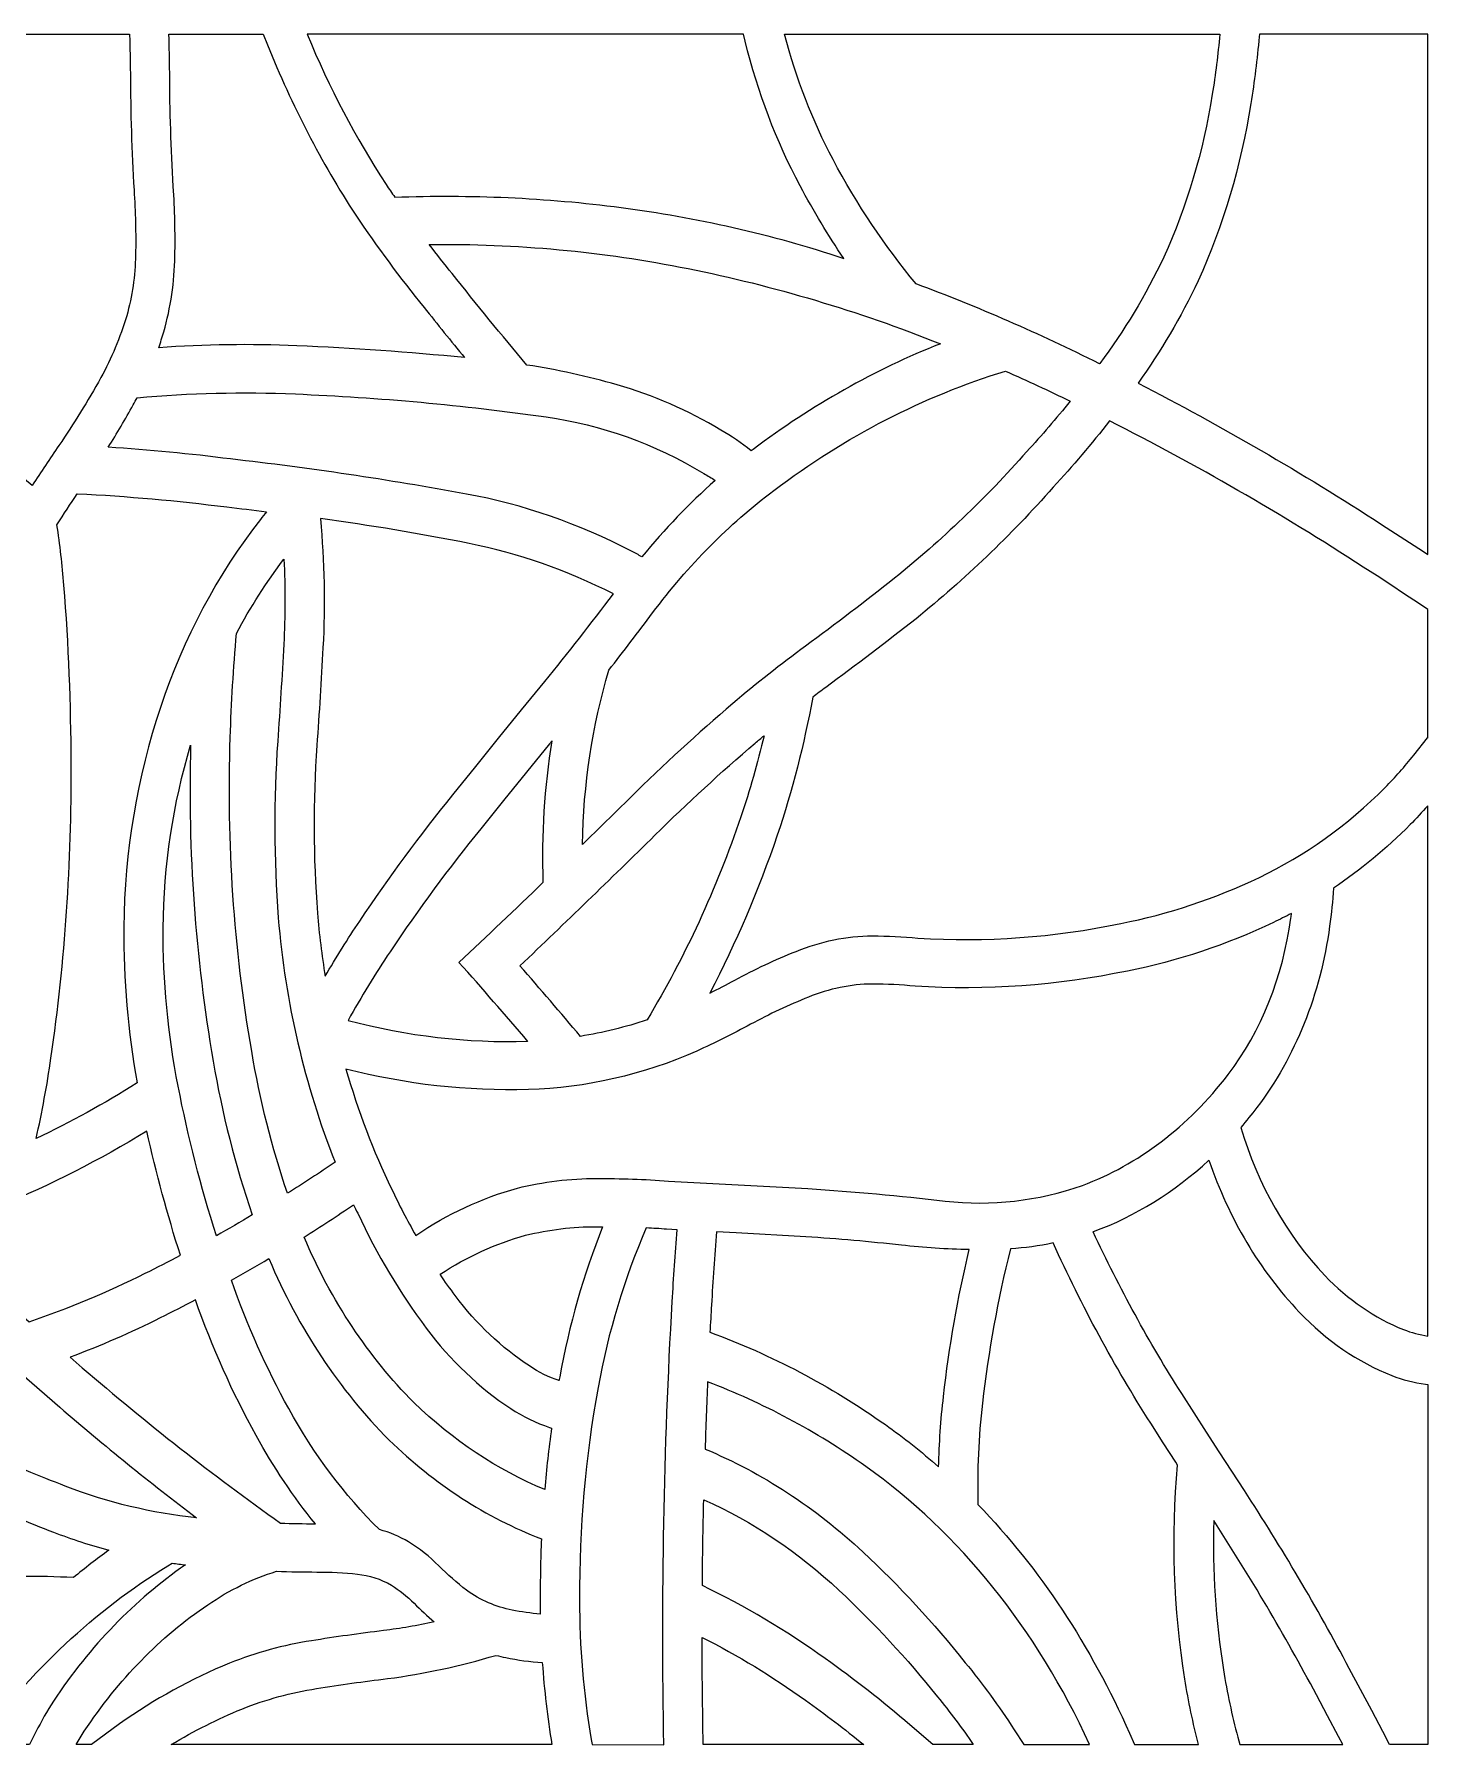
# Model space of a CAD drawing. Header units: millimetres. Extents: x -1200 to 1200, y -590 to 590.
# Drawn here: x 239 to 1200, y -590 to 590 of the extents above; entities that cross this region are included whole.
import ezdxf

# ---------------------------------------------------------------- set-up
doc = ezdxf.new("R2010")
doc.units = ezdxf.units.MM
doc.header["$MEASUREMENT"] = 0
doc.layers.add('Layer 1', color=7, linetype='Continuous')

msp = doc.modelspace()

# ---------------------------------------------------------------- linework, layer by layer
at = {"layer": 'Layer 1', "color": 250, "lineweight": 9}
for points, knots in [([(-79.3617, 589.9373), (-79.3617, 589.9373), (304.3874, 589.9373), (304.3874, 589.9373), (304.3874, 589.9373), (304.4095, 589.2925), (304.4095, 589.2925), (304.6854, 580.4913), (304.884, 571.6901), (304.9981, 562.8889), (305.0606, 536.0298), (305.8958, 509.1798), (307.4998, 482.3928), (308.5005, 467.5137), (308.8537, 452.5805), (308.5594, 437.6563), (308.324, 423.3768), (306.2563, 409.2281), (302.4337, 395.7333), (297.9674, 380.6467), (291.9631, 366.3086), (284.5719, 353.0617), (275.6318, 336.8525), (265.989, 321.2385), (255.6912, 306.2872), (249.4257, 297.1883), (243.2633, 287.9813), (237.2113, 278.6661), (209.1988, 301.9046), (178.9127, 320.7109), (147.0519, 334.6432), (116.9572, 347.2814), (85.869, 356.0014), (54.2843, 360.6636), (22.7878, 365.3122), (-8.7492, 369.5054), (-40.3267, 373.2432), (-40.3819, 389.1639), (-41.4488, 405.0575), (-43.5091, 420.7797), (-45.9778, 437.6202), (-50.1019, 454.0278), (-55.7898, 469.6509), (-60.3555, 482.1945), (-64.6085, 494.9093), (-68.5452, 507.7685), (-73.6259, 526.7056), (-76.8121, 546.337), (-78.0261, 566.2209), (-78.6111, 574.1068), (-79.0563, 582.0108), (-79.3617, 589.9238)], [0, 0, 0, 0, 0.058823529, 0.058823529, 0.058823529, 0.117647059, 0.117647059, 0.117647059, 0.176470588, 0.176470588, 0.176470588, 0.235294118, 0.235294118, 0.235294118, 0.294117647, 0.294117647, 0.294117647, 0.352941176, 0.352941176, 0.352941176, 0.411764706, 0.411764706, 0.411764706, 0.470588235, 0.470588235, 0.470588235, 0.529411765, 0.529411765, 0.529411765, 0.588235294, 0.588235294, 0.588235294, 0.647058824, 0.647058824, 0.647058824, 0.705882353, 0.705882353, 0.705882353, 0.764705882, 0.764705882, 0.764705882, 0.823529412, 0.823529412, 0.823529412, 0.882352941, 0.882352941, 0.882352941, 0.941176471, 0.941176471, 0.941176471, 1, 1, 1, 1]), ([(331.5462, 589.9689), (331.5462, 589.9689), (396.6068, 589.9373), (396.6068, 589.9373), (396.6068, 589.9373), (399.5612, 582.5925), (399.5612, 582.5925), (416.3267, 540.8904), (436.7198, 501.5418), (460.3982, 465.2232), (475.3242, 443.0849), (491.0853, 421.8123), (507.6265, 401.4729), (516.8573, 389.8357), (526.1653, 378.2931), (535.558, 366.8542), (497.0234, 370.7002), (458.4226, 373.4281), (419.7813, 375.0332), (388.031, 376.4219), (356.2438, 375.9801), (324.5265, 373.7031), (325.7665, 377.3057), (326.929, 380.9398), (328.0107, 384.6145), (332.8008, 401.4504), (335.3908, 419.0979), (335.6925, 436.9214), (336.0089, 452.9503), (335.6301, 468.9836), (334.5594, 484.9629), (333.0032, 511.0284), (332.1938, 537.1525), (332.1349, 563.2902), (332.0208, 572.1861), (331.8258, 581.082), (331.5462, 589.9734)], [0, 0, 0, 0, 0.083333333, 0.083333333, 0.083333333, 0.166666667, 0.166666667, 0.166666667, 0.25, 0.25, 0.25, 0.333333333, 0.333333333, 0.333333333, 0.416666667, 0.416666667, 0.416666667, 0.5, 0.5, 0.5, 0.583333333, 0.583333333, 0.583333333, 0.666666667, 0.666666667, 0.666666667, 0.75, 0.75, 0.75, 0.833333333, 0.833333333, 0.833333333, 0.916666667, 0.916666667, 0.916666667, 1, 1, 1, 1]), ([(729.0954, 585.131), (737.8037, 549.8088), (750.5701, 516.1955), (767.0192, 485.2875), (776.2427, 467.9466), (786.2645, 451.2639), (797.0367, 435.3253), (746.6924, 452.0349), (695.3436, 463.7894), (643.4724, 470.467), (591.6233, 477.1491), (539.4688, 479.5162), (487.3585, 477.5639), (485.3755, 480.436), (483.4072, 483.3217), (481.4499, 486.2208), (460.4608, 518.4364), (442.1906, 553.1814), (426.9224, 589.9148), (426.9224, 589.9148), (727.9144, 589.9373), (727.9144, 589.9373), (727.9144, 589.9373), (729.0954, 585.131), (729.0954, 585.131)], [0, 0, 0, 0, 0.125, 0.125, 0.125, 0.25, 0.25, 0.25, 0.375, 0.375, 0.375, 0.5, 0.5, 0.5, 0.625, 0.625, 0.625, 0.75, 0.75, 0.75, 0.875, 0.875, 0.875, 1, 1, 1, 1]), ([(1056.4774, 589.9419), (1055.2559, 576.0501), (1053.5193, 562.2351), (1051.2714, 548.5373), (1045.0612, 509.1888), (1033.7996, 471.2831), (1017.917, 436.254), (1005.3751, 409.8729), (990.5227, 385.2412), (973.621, 362.8098), (973.621, 362.8098), (973.5327, 362.6745), (973.5327, 362.6745), (932.0549, 383.3701), (889.8376, 401.757), (847.0096, 417.7904), (825.4428, 443.7162), (806.2418, 472.4418), (789.7522, 503.4581), (775.4626, 530.2991), (764.2048, 559.4035), (756.2911, 589.9508), (756.2911, 589.9508), (1056.4774, 589.9373), (1056.4774, 589.9373)], [0, 0, 0, 0, 0.125, 0.125, 0.125, 0.25, 0.25, 0.25, 0.375, 0.375, 0.375, 0.5, 0.5, 0.5, 0.625, 0.625, 0.625, 0.75, 0.75, 0.75, 0.875, 0.875, 0.875, 1, 1, 1, 1]), ([(1083.765, 589.9373), (1083.765, 589.9373), (1199.95, 589.9373), (1199.95, 589.9373), (1199.95, 589.9373), (1199.95, 230.9943), (1199.95, 230.9943), (1199.95, 230.9943), (1196.8817, 233.0368), (1196.8817, 233.0368), (1196.8817, 233.0368), (1187.2903, 239.3672), (1187.2903, 239.3672), (1187.2903, 239.3672), (1177.6732, 245.639), (1177.6732, 245.639), (1177.6732, 245.639), (1168.0377, 251.8656), (1168.0377, 251.8656), (1113.2564, 287.3456), (1057.2278, 319.8362), (1000.1067, 349.2472), (1015.739, 371.0655), (1029.6017, 394.6917), (1041.5035, 419.8013), (1058.8393, 457.955), (1071.12, 499.2243), (1077.8968, 542.0987), (1080.3986, 557.3521), (1082.3044, 572.7362), (1083.6178, 588.2059), (1083.6178, 588.2059), (1083.765, 589.9373), (1083.765, 589.9373)], [0, 0, 0, 0, 0.090909091, 0.090909091, 0.090909091, 0.181818182, 0.181818182, 0.181818182, 0.272727273, 0.272727273, 0.272727273, 0.363636364, 0.363636364, 0.363636364, 0.454545455, 0.454545455, 0.454545455, 0.545454545, 0.545454545, 0.545454545, 0.636363636, 0.636363636, 0.636363636, 0.727272727, 0.727272727, 0.727272727, 0.818181818, 0.818181818, 0.818181818, 0.909090909, 0.909090909, 0.909090909, 1, 1, 1, 1]), ([(733.3042, 302.5358), (726.6157, 307.9374), (719.6218, 312.7483), (712.3704, 316.9234), (689.527, 330.6032), (665.5064, 341.0772), (640.7463, 348.1516), (620.228, 354.0041), (599.4781, 358.5489), (578.5737, 361.7637), (561.0981, 382.4412), (543.8947, 403.4613), (526.9674, 424.8106), (521.6032, 431.398), (516.3275, 438.0936), (511.1363, 444.884), (570.9359, 445.6955), (630.6914, 440.1362), (689.7109, 428.2779), (748.7012, 416.4242), (806.882, 399.0968), (863.7346, 376.458), (818.471, 358.576), (775.1316, 334.0976), (734.6324, 303.5413), (734.6324, 303.5413), (733.9407, 303.0183), (733.9407, 303.0183), (733.9407, 303.0183), (733.3006, 302.5358), (733.3006, 302.5358)], [0, 0, 0, 0, 0.1, 0.1, 0.1, 0.2, 0.2, 0.2, 0.3, 0.3, 0.3, 0.4, 0.4, 0.4, 0.5, 0.5, 0.5, 0.6, 0.6, 0.6, 0.7, 0.7, 0.7, 0.8, 0.8, 0.8, 0.9, 0.9, 0.9, 1, 1, 1, 1]), ([(953.3457, 336.7894), (943.6477, 324.8636), (933.6589, 313.2894), (923.398, 302.094), (894.9515, 269.9686), (864.4189, 240.7198), (832.113, 214.6363), (811.8781, 198.6615), (791.4298, 183.0925), (770.7793, 167.9384), (753.7268, 155.3272), (736.976, 142.1208), (720.5415, 128.3329), (696.4032, 107.6914), (672.8497, 86.0446), (649.9145, 63.4373), (638.9215, 52.6117), (627.899, 41.8266), (616.8507, 31.0865), (617.4909, 72.1033), (623.6385, 112.7278), (635.051, 151.2918), (645.2273, 164.3313), (655.2895, 177.5016), (665.2304, 190.8117), (689.7587, 223.5638), (717.9037, 251.9693), (748.8336, 275.1943), (798.328, 312.5454), (852.2338, 340.3423), (908.6266, 357.6021), (923.6188, 350.9606), (938.5227, 344.0215), (953.331, 336.7894)], [0, 0, 0, 0, 0.090909091, 0.090909091, 0.090909091, 0.181818182, 0.181818182, 0.181818182, 0.272727273, 0.272727273, 0.272727273, 0.363636364, 0.363636364, 0.363636364, 0.454545455, 0.454545455, 0.454545455, 0.545454545, 0.545454545, 0.545454545, 0.636363636, 0.636363636, 0.636363636, 0.727272727, 0.727272727, 0.727272727, 0.818181818, 0.818181818, 0.818181818, 0.909090909, 0.909090909, 0.909090909, 1, 1, 1, 1]), ([(657.8318, 229.4071), (655.4588, 230.8049), (653.0711, 232.1486), (650.665, 233.4426), (614.2018, 252.3842), (575.9431, 265.604), (536.7795, 272.7866), (482.756, 282.6925), (428.5191, 290.7543), (374.1277, 296.9629), (346.0602, 300.5248), (317.9263, 303.2257), (289.7484, 305.0653), (295.7489, 314.606), (301.5067, 324.3765), (307.0142, 334.3591), (307.8935, 335.9372), (308.7581, 337.5288), (309.608, 339.1384), (345.9424, 342.5021), (382.4056, 343.3903), (418.8248, 341.7986), (476.6598, 339.3864), (534.3991, 334.1111), (591.8919, 325.9817), (629.6833, 320.6388), (666.4666, 307.4279), (700.6378, 286.9307), (703.2609, 285.4248), (705.8473, 283.8196), (708.3896, 282.1199), (690.4173, 266.2217), (673.5121, 248.5967), (657.8318, 229.4027)], [0, 0, 0, 0, 0.090909091, 0.090909091, 0.090909091, 0.181818182, 0.181818182, 0.181818182, 0.272727273, 0.272727273, 0.272727273, 0.363636364, 0.363636364, 0.363636364, 0.454545455, 0.454545455, 0.454545455, 0.545454545, 0.545454545, 0.545454545, 0.636363636, 0.636363636, 0.636363636, 0.727272727, 0.727272727, 0.727272727, 0.818181818, 0.818181818, 0.818181818, 0.909090909, 0.909090909, 0.909090909, 1, 1, 1, 1]), ([(1199.95, 193.1202), (1199.95, 193.1202), (1199.95, 104.2828), (1199.95, 104.2828), (1199.95, 104.2828), (1199.7292, 104.5488), (1199.7292, 104.5488), (1199.7292, 104.5488), (1190.2446, 92.6545), (1190.2446, 92.6545), (1184.0012, 84.8182), (1177.4267, 77.3832), (1170.5505, 70.3855), (1144.4586, 44.2342), (1115.1622, 23.2727), (1083.754, 8.2763), (1052.9344, -6.3908), (1020.9302, -17.0271), (988.2894, -23.4567), (942.0399, -33.1191), (895.0544, -36.5098), (848.2016, -33.561), (837.7714, -32.5736), (827.3192, -32.0461), (816.8595, -31.9875), (798.9425, -32.1318), (781.1653, -35.7478), (764.1717, -42.7004), (749.8048, -48.4582), (735.6809, -55.0997), (721.855, -62.5888), (716.1745, -65.6413), (710.461, -68.6036), (704.7179, -71.4712), (722.76, -36.9111), (738.3114, -0.4933), (751.1955, 37.3763), (761.5595, 68.2122), (769.7454, 100.076), (775.6651, 132.6298), (778.6892, 134.9113), (781.7208, 137.1792), (784.7597, 139.4291), (805.6899, 154.7951), (826.4177, 170.576), (846.9286, 186.7717), (880.4339, 213.8067), (912.0959, 244.1195), (941.6058, 277.4217), (955.0344, 292.0889), (968.0141, 307.3693), (980.5082, 323.2313), (1040.0576, 292.9726), (1098.4297, 259.3278), (1155.4259, 222.414), (1155.4259, 222.414), (1164.9399, 216.264), (1164.9399, 216.264), (1164.9399, 216.264), (1174.4614, 210.0553), (1174.4614, 210.0553), (1174.4614, 210.0553), (1183.9644, 203.788), (1183.9644, 203.788), (1183.9644, 203.788), (1193.4454, 197.4757), (1193.4454, 197.4757), (1193.4454, 197.4757), (1199.95, 193.1202), (1199.95, 193.1202)], [0, 0, 0, 0, 0.043478261, 0.043478261, 0.043478261, 0.086956522, 0.086956522, 0.086956522, 0.130434783, 0.130434783, 0.130434783, 0.173913043, 0.173913043, 0.173913043, 0.217391304, 0.217391304, 0.217391304, 0.260869565, 0.260869565, 0.260869565, 0.304347826, 0.304347826, 0.304347826, 0.347826087, 0.347826087, 0.347826087, 0.391304348, 0.391304348, 0.391304348, 0.434782609, 0.434782609, 0.434782609, 0.47826087, 0.47826087, 0.47826087, 0.52173913, 0.52173913, 0.52173913, 0.565217391, 0.565217391, 0.565217391, 0.608695652, 0.608695652, 0.608695652, 0.652173913, 0.652173913, 0.652173913, 0.695652174, 0.695652174, 0.695652174, 0.739130435, 0.739130435, 0.739130435, 0.782608696, 0.782608696, 0.782608696, 0.826086957, 0.826086957, 0.826086957, 0.869565217, 0.869565217, 0.869565217, 0.913043478, 0.913043478, 0.913043478, 0.956521739, 0.956521739, 0.956521739, 1, 1, 1, 1]), ([(398.9541, 260.6082), (397.5193, 258.8272), (396.0991, 257.0328), (394.6901, 255.2202), (335.2879, 179.4674), (301.595, 78.9612), (300.436, -26.0944), (300.2742, -62.2056), (303.3646, -98.2175), (309.6631, -133.4901), (286.9595, -147.738), (263.6748, -160.552), (239.9043, -171.8828), (244.1205, -153.604), (247.5458, -135.0636), (250.1763, -116.343), (259.9515, -49.2968), (264.6351, 18.7053), (264.1567, 86.8111), (264.0721, 127.9091), (262.4055, 168.9799), (259.1679, 209.8885), (257.9795, 223.8749), (256.3718, 237.7981), (254.3447, 251.6357), (258.9729, 258.8183), (263.6564, 265.9467), (268.395, 273.0165), (302.82, 271.2671), (337.1899, 268.2147), (371.4605, 263.8592), (380.625, 262.8131), (389.7859, 261.7265), (398.9431, 260.6038)], [0, 0, 0, 0, 0.090909091, 0.090909091, 0.090909091, 0.181818182, 0.181818182, 0.181818182, 0.272727273, 0.272727273, 0.272727273, 0.363636364, 0.363636364, 0.363636364, 0.454545455, 0.454545455, 0.454545455, 0.545454545, 0.545454545, 0.545454545, 0.636363636, 0.636363636, 0.636363636, 0.727272727, 0.727272727, 0.727272727, 0.818181818, 0.818181818, 0.818181818, 0.909090909, 0.909090909, 0.909090909, 1, 1, 1, 1]), ([(590.847, 143.3923), (590.847, 143.3923), (574.8835, 123.8871), (574.8835, 123.8871), (574.8835, 123.8871), (559.012, 104.4), (559.012, 104.4), (559.012, 104.4), (543.181, 84.8678), (543.181, 84.8678), (543.181, 84.8678), (527.3868, 65.295), (527.3868, 65.295), (504.9113, 37.471), (483.4808, 8.4071), (463.1649, -21.8065), (454.8429, -34.1291), (446.9072, -46.8395), (439.3834, -59.9151), (437.0251, -45.4823), (435.2334, -30.9143), (434.0193, -16.2696), (431.1055, 22.159), (430.9804, 60.8357), (433.6478, 99.2915), (435.2591, 121.768), (436.6609, 144.267), (437.8492, 166.7841), (439.4938, 196.4612), (438.8831, 226.251), (436.0317, 255.7883), (470.3428, 251.2029), (504.5471, 245.4902), (538.6079, 238.6548), (572.7754, 231.8014), (606.1887, 220.137), (638.1745, 203.9007), (622.693, 183.3901), (606.9135, 163.2177), (590.847, 143.3923)], [0, 0, 0, 0, 0.076923077, 0.076923077, 0.076923077, 0.153846154, 0.153846154, 0.153846154, 0.230769231, 0.230769231, 0.230769231, 0.307692308, 0.307692308, 0.307692308, 0.384615385, 0.384615385, 0.384615385, 0.461538462, 0.461538462, 0.461538462, 0.538461538, 0.538461538, 0.538461538, 0.615384615, 0.615384615, 0.615384615, 0.692307692, 0.692307692, 0.692307692, 0.769230769, 0.769230769, 0.769230769, 0.846153846, 0.846153846, 0.846153846, 0.923076923, 0.923076923, 0.923076923, 1, 1, 1, 1]), ([(446.2448, -188.0785), (435.388, -195.4594), (424.4391, -202.6375), (413.4019, -209.599), (402.648, -177.9561), (394.3664, -145.1319), (388.6674, -111.5727), (376.3721, -40.4595), (371.4089, 32.2859), (373.8923, 104.914), (374.6244, 128.8604), (376.0446, 152.7662), (378.1526, 176.5863), (387.8544, 194.7659), (398.8033, 211.8994), (410.878, 227.793), (411.8898, 208.2563), (411.8567, 188.6519), (410.7787, 169.1196), (409.6013, 146.8236), (408.2144, 124.5455), (406.6176, 102.2899), (403.8032, 61.7601), (403.9319, 21.0093), (407.0076, -19.4935), (411.8713, -78.0902), (425.1528, -135.1493), (446.2523, -188.0694)], [0, 0, 0, 0, 0.111111111, 0.111111111, 0.111111111, 0.222222222, 0.222222222, 0.222222222, 0.333333333, 0.333333333, 0.333333333, 0.444444444, 0.444444444, 0.444444444, 0.555555556, 0.555555556, 0.555555556, 0.666666667, 0.666666667, 0.666666667, 0.777777778, 0.777777778, 0.777777778, 0.888888889, 0.888888889, 0.888888889, 1, 1, 1, 1]), ([(364.3341, -238.8523), (353.6244, -205.2255), (344.7945, -170.7375), (337.9073, -135.6363), (330.8877, -99.8678), (327.4183, -63.184), (327.5765, -26.401), (328.0658, 16.5636), (334.4858, 59.1314), (346.5642, 99.4674), (344.5149, 26.3252), (349.7319, -46.8305), (362.1083, -118.4261), (368.2891, -154.7808), (377.3249, -190.3103), (389.0979, -224.5278), (380.8825, -229.4063), (372.6304, -234.1767), (364.3341, -238.8433)], [0, 0, 0, 0, 0.166666667, 0.166666667, 0.166666667, 0.333333333, 0.333333333, 0.333333333, 0.5, 0.5, 0.5, 0.666666667, 0.666666667, 0.666666667, 0.833333333, 0.833333333, 0.833333333, 1, 1, 1, 1]), ([(546.6945, 41.9167), (546.6945, 41.9167), (562.4593, 61.458), (562.4593, 61.458), (562.4593, 61.458), (578.261, 80.9541), (578.261, 80.9541), (578.261, 80.9541), (594.1103, 100.4097), (594.1103, 100.4097), (594.1103, 100.4097), (595.9278, 102.6371), (595.9278, 102.6371), (590.733, 70.4847), (588.6837, 37.701), (589.8205, 4.9579), (570.5202, -13.6094), (551.1314, -32.0325), (531.6545, -50.3203), (547.6731, -68.279), (563.5409, -86.4405), (579.2506, -104.805), (579.2506, -104.805), (578.9563, -104.7463), (578.9563, -104.7463), (537.4049, -105.9637), (495.8718, -101.1122), (455.2549, -90.3046), (464.2171, -73.9556), (473.8379, -58.1657), (484.0878, -42.9935), (503.8922, -13.5373), (524.7819, 14.7961), (546.6945, 41.9167)], [0, 0, 0, 0, 0.090909091, 0.090909091, 0.090909091, 0.181818182, 0.181818182, 0.181818182, 0.272727273, 0.272727273, 0.272727273, 0.363636364, 0.363636364, 0.363636364, 0.454545455, 0.454545455, 0.454545455, 0.545454545, 0.545454545, 0.545454545, 0.636363636, 0.636363636, 0.636363636, 0.727272727, 0.727272727, 0.727272727, 0.818181818, 0.818181818, 0.818181818, 0.909090909, 0.909090909, 0.909090909, 1, 1, 1, 1]), ([(615.4526, -101.3737), (601.6892, -84.9616), (587.7787, -68.7299), (573.7246, -52.6874), (604.96, -22.9698), (635.9892, 7.068), (666.8161, 37.4169), (689.2732, 59.5507), (712.3372, 80.7467), (735.9642, 100.9643), (738.006, 102.6776), (740.0516, 104.3775), (742.1045, 106.0728), (737.6087, 87.0951), (732.2814, 68.4286), (726.1411, 50.1589), (709.2284, 0.4761), (687.5183, -46.56), (661.4852, -89.9214), (646.3605, -95.0118), (630.9636, -98.8218), (615.4122, -101.3197), (615.4122, -101.3197), (615.4563, -101.3737), (615.4563, -101.3737)], [0, 0, 0, 0, 0.125, 0.125, 0.125, 0.25, 0.25, 0.25, 0.375, 0.375, 0.375, 0.5, 0.5, 0.5, 0.625, 0.625, 0.625, 0.75, 0.75, 0.75, 0.875, 0.875, 0.875, 1, 1, 1, 1]), ([(1199.9463, 57.7923), (1199.9463, 57.7923), (1199.95, -308.0989), (1199.95, -308.0989), (1194.3099, -307.1655), (1188.7435, -305.6641), (1183.3059, -303.6081), (1163.3727, -295.6906), (1144.9111, -283.0163), (1128.9881, -266.3291), (1102.8336, -238.9019), (1082.8342, -203.7105), (1070.8919, -164.1456), (1074.7218, -159.736), (1078.4377, -155.1776), (1082.0358, -150.4793), (1108.4736, -115.7253), (1125.9418, -72.2062), (1132.2514, -25.3234), (1133.4766, -16.6394), (1134.3485, -7.8878), (1134.8599, 0.9045), (1153.5716, 13.4841), (1171.2937, 28.1468), (1187.809, 44.7122), (1191.9517, 48.9324), (1196.0023, 53.297), (1199.9463, 57.7923)], [0, 0, 0, 0, 0.111111111, 0.111111111, 0.111111111, 0.222222222, 0.222222222, 0.222222222, 0.333333333, 0.333333333, 0.333333333, 0.444444444, 0.444444444, 0.444444444, 0.555555556, 0.555555556, 0.555555556, 0.666666667, 0.666666667, 0.666666667, 0.777777778, 0.777777778, 0.777777778, 0.888888889, 0.888888889, 0.888888889, 1, 1, 1, 1]), ([(772.3392, -206.3662), (772.3392, -206.3662), (724.3052, -203.7376), (724.3052, -203.7376), (724.3052, -203.7376), (676.2713, -201.1495), (676.2713, -201.1495), (659.7413, -199.896), (643.1818, -199.3099), (626.6187, -199.3821), (608.26, -199.3415), (589.9493, -201.5734), (571.9587, -206.0461), (547.4377, -212.7463), (523.8438, -223.7477), (501.8908, -238.7081), (495.9307, -228.3242), (490.3716, -217.6067), (485.2246, -206.5872), (472.5282, -180.3548), (461.9619, -152.6481), (453.684, -123.8773), (495.0734, -134.5001), (537.3165, -139.2389), (579.5964, -137.9989), (619.2053, -136.8897), (658.3947, -127.9442), (695.6747, -111.5006), (708.1946, -105.7654), (720.5747, -99.6018), (732.8112, -93.0189), (745.8388, -85.9581), (759.146, -79.7044), (772.685, -74.2802), (786.9414, -68.4368), (801.8637, -65.3888), (816.8926, -65.2445), (826.7562, -65.3077), (836.6125, -65.8126), (846.443, -66.7505), (895.3746, -69.8661), (944.4276, -66.3492), (992.7338, -56.2675), (1027.2251, -49.4682), (1061.0283, -38.2231), (1093.5954, -22.7173), (1097.7417, -20.7424), (1101.855, -18.6729), (1105.935, -16.5041), (1105.7952, -17.5997), (1105.6445, -18.6954), (1105.4862, -19.791), (1100.0669, -60.2127), (1085.0048, -97.7848), (1062.2203, -127.7549), (1034.7634, -163.5504), (1000.0993, -189.8865), (961.7303, -204.1073), (931.0247, -214.924), (898.9213, -218.5942), (867.1119, -214.933), (835.5713, -211.2989), (803.9754, -208.4448), (772.3392, -206.3662)], [0, 0, 0, 0, 0.047619048, 0.047619048, 0.047619048, 0.095238095, 0.095238095, 0.095238095, 0.142857143, 0.142857143, 0.142857143, 0.19047619, 0.19047619, 0.19047619, 0.238095238, 0.238095238, 0.238095238, 0.285714286, 0.285714286, 0.285714286, 0.333333333, 0.333333333, 0.333333333, 0.380952381, 0.380952381, 0.380952381, 0.428571429, 0.428571429, 0.428571429, 0.476190476, 0.476190476, 0.476190476, 0.523809524, 0.523809524, 0.523809524, 0.571428571, 0.571428571, 0.571428571, 0.619047619, 0.619047619, 0.619047619, 0.666666667, 0.666666667, 0.666666667, 0.714285714, 0.714285714, 0.714285714, 0.761904762, 0.761904762, 0.761904762, 0.80952381, 0.80952381, 0.80952381, 0.857142857, 0.857142857, 0.857142857, 0.904761905, 0.904761905, 0.904761905, 0.952380952, 0.952380952, 0.952380952, 1, 1, 1, 1]), ([(235.1657, -298.211), (235.1657, -298.211), (213.6836, -279.6617), (213.6836, -279.6617), (213.6836, -279.6617), (164.3031, -237.0758), (164.3031, -237.0758), (181.4586, -231.3316), (198.4854, -225.0147), (215.3649, -218.1433), (249.9776, -203.8954), (283.7257, -186.6852), (316.3664, -166.6299), (322.8048, -195.7074), (330.5345, -224.3249), (339.5188, -252.3698), (331.4837, -256.6171), (323.4082, -260.7517), (315.2995, -264.7826), (289.145, -277.8401), (262.3871, -289.004), (235.1657, -298.211)], [0, 0, 0, 0, 0.142857143, 0.142857143, 0.142857143, 0.285714286, 0.285714286, 0.285714286, 0.428571429, 0.428571429, 0.428571429, 0.571428571, 0.571428571, 0.571428571, 0.714285714, 0.714285714, 0.714285714, 0.857142857, 0.857142857, 0.857142857, 1, 1, 1, 1]), ([(1048.9794, -186.7122), (1062.8016, -227.17), (1084.1513, -263.0828), (1111.3396, -291.6011), (1130.0366, -311.1965), (1151.7027, -326.0485), (1175.1089, -335.3186), (1182.6915, -338.2043), (1190.4727, -340.2333), (1198.357, -341.374), (1198.357, -341.374), (1199.95, -341.6039), (1199.95, -341.6039), (1199.95, -341.6039), (1199.95, -589.9095), (1199.95, -589.9095), (1199.95, -589.9095), (1173.571, -589.9095), (1173.571, -589.9095), (1173.571, -589.9095), (1168.9024, -580.9549), (1168.9024, -580.9549), (1168.9024, -580.9549), (1161.2646, -566.3915), (1161.2646, -566.3915), (1161.2646, -566.3915), (1153.5753, -551.8685), (1153.5753, -551.8685), (1153.5753, -551.8685), (1145.8272, -537.3906), (1145.8272, -537.3906), (1123.3076, -495.0258), (1099.1434, -454.018), (1073.4084, -414.4981), (1073.4084, -414.4981), (1064.6743, -401.1745), (1064.6743, -401.1745), (1064.6743, -401.1745), (1055.999, -387.8464), (1055.999, -387.8464), (1055.999, -387.8464), (1047.3606, -374.4823), (1047.3606, -374.4823), (1047.3606, -374.4823), (1038.759, -361.0821), (1038.759, -361.0821), (1038.759, -361.0821), (1030.194, -347.6548), (1030.194, -347.6548), (1007.6451, -312.3643), (987.2336, -275.0853), (969.1289, -236.138), (969.1289, -236.138), (969.4011, -236.0163), (969.4011, -236.0163), (998.0794, -225.4115), (1025.0102, -208.7334), (1048.9794, -186.7168)], [0, 0, 0, 0, 0.052631579, 0.052631579, 0.052631579, 0.105263158, 0.105263158, 0.105263158, 0.157894737, 0.157894737, 0.157894737, 0.210526316, 0.210526316, 0.210526316, 0.263157895, 0.263157895, 0.263157895, 0.315789474, 0.315789474, 0.315789474, 0.368421053, 0.368421053, 0.368421053, 0.421052632, 0.421052632, 0.421052632, 0.473684211, 0.473684211, 0.473684211, 0.526315789, 0.526315789, 0.526315789, 0.578947368, 0.578947368, 0.578947368, 0.631578947, 0.631578947, 0.631578947, 0.684210526, 0.684210526, 0.684210526, 0.736842105, 0.736842105, 0.736842105, 0.789473684, 0.789473684, 0.789473684, 0.842105263, 0.842105263, 0.842105263, 0.894736842, 0.894736842, 0.894736842, 0.947368421, 0.947368421, 0.947368421, 1, 1, 1, 1]), ([(424.8254, -239.8037), (436.3003, -232.5806), (447.6798, -225.1365), (458.9597, -217.467), (459.8979, -219.4283), (460.8398, -221.3897), (461.7853, -223.3465), (475.1035, -251.8288), (490.9603, -278.4082), (509.0686, -302.6026), (525.8011, -324.9709), (545.4988, -343.696), (567.3452, -357.98), (575.7775, -363.625), (584.7287, -368.0257), (594.0074, -371.0872), (594.504, -371.2449), (595.0007, -371.3938), (595.4973, -371.538), (593.5658, -385.592), (591.9913, -399.7182), (590.7771, -413.8939), (558.0959, -400.4486), (527.556, -380.1409), (500.5443, -353.886), (469.2391, -322.5677), (443.4709, -283.7286), (424.84, -239.7811)], [0, 0, 0, 0, 0.111111111, 0.111111111, 0.111111111, 0.222222222, 0.222222222, 0.222222222, 0.333333333, 0.333333333, 0.333333333, 0.444444444, 0.444444444, 0.444444444, 0.555555556, 0.555555556, 0.555555556, 0.666666667, 0.666666667, 0.666666667, 0.777777778, 0.777777778, 0.777777778, 0.888888889, 0.888888889, 0.888888889, 1, 1, 1, 1]), ([(600.659, -338.84), (593.5548, -336.4504), (586.7044, -333.0552), (580.244, -328.7132), (561.0649, -316.2012), (543.7623, -299.7666), (529.0829, -280.1351), (525.4921, -275.3423), (521.9969, -270.4457), (518.6012, -265.4453), (537.1878, -253.2626), (557.0437, -244.2269), (577.6097, -238.5818), (593.7498, -234.5915), (610.1806, -232.6031), (626.6443, -232.6437), (628.0129, -232.6392), (629.3816, -232.6392), (630.7502, -232.6392), (617.5828, -265.6347), (607.6383, -300.4068), (601.1226, -336.2564), (601.1226, -336.2564), (600.6554, -338.8626), (600.6554, -338.8626)], [0, 0, 0, 0, 0.125, 0.125, 0.125, 0.25, 0.25, 0.25, 0.375, 0.375, 0.375, 0.5, 0.5, 0.5, 0.625, 0.625, 0.625, 0.75, 0.75, 0.75, 0.875, 0.875, 0.875, 1, 1, 1, 1]), ([(682.0732, -234.7583), (680.8334, -251.2426), (679.7259, -267.7449), (678.7437, -284.2562), (672.9675, -386.0203), (671.0544, -488.0461), (673.0117, -590.0267), (673.0117, -590.0267), (623.4878, -589.9095), (623.4878, -589.9095), (623.4878, -589.9095), (622.899, -586.4918), (622.899, -586.4918), (617.4503, -554.7587), (614.7536, -522.4078), (614.8602, -489.9803), (614.5954, -440.7395), (618.8705, -391.6068), (627.6046, -343.5383), (634.5801, -305.1772), (645.7756, -268.1372), (660.8818, -233.4643), (665.5394, -233.7123), (670.1898, -234.0144), (674.8438, -234.3661), (674.8438, -234.3661), (682.0732, -234.7583), (682.0732, -234.7583)], [0, 0, 0, 0, 0.111111111, 0.111111111, 0.111111111, 0.222222222, 0.222222222, 0.222222222, 0.333333333, 0.333333333, 0.333333333, 0.444444444, 0.444444444, 0.444444444, 0.555555556, 0.555555556, 0.555555556, 0.666666667, 0.666666667, 0.666666667, 0.777777778, 0.777777778, 0.777777778, 0.888888889, 0.888888889, 0.888888889, 1, 1, 1, 1]), ([(709.2173, -236.2192), (709.2173, -236.2192), (722.9182, -236.9586), (722.9182, -236.9586), (722.9182, -236.9586), (771, -239.5873), (771, -239.5873), (792.9824, -241.0346), (814.9391, -242.9689), (836.8626, -245.3992), (852.4178, -247.1351), (868.0134, -248.1451), (883.631, -248.4246), (875.6989, -281.6321), (869.7683, -315.4978), (865.8832, -349.7694), (864.0142, -365.8614), (862.8884, -382.0662), (862.5021, -398.3114), (850.6738, -387.869), (838.43, -378.148), (825.8144, -369.1844), (787.6404, -342.2307), (747.0309, -320.8589), (704.7915, -305.5018), (705.1189, -299.2074), (705.4573, -292.9176), (705.8142, -286.6279), (706.8186, -269.7693), (707.9555, -252.9198), (709.2284, -236.0885), (709.2284, -236.0885), (709.2173, -236.2192), (709.2173, -236.2192)], [0, 0, 0, 0, 0.090909091, 0.090909091, 0.090909091, 0.181818182, 0.181818182, 0.181818182, 0.272727273, 0.272727273, 0.272727273, 0.363636364, 0.363636364, 0.363636364, 0.454545455, 0.454545455, 0.454545455, 0.545454545, 0.545454545, 0.545454545, 0.636363636, 0.636363636, 0.636363636, 0.727272727, 0.727272727, 0.727272727, 0.818181818, 0.818181818, 0.818181818, 0.909090909, 0.909090909, 0.909090909, 1, 1, 1, 1]), ([(1027.3869, -397.1482), (1022.9279, -446.3845), (1024.6019, -496.153), (1032.3537, -544.7761), (1034.8444, -560.0114), (1037.979, -575.0754), (1041.7463, -589.9095), (1041.7463, -589.9095), (997.5571, -589.9095), (997.5571, -589.9095), (997.5571, -589.9095), (994.0913, -582.028), (994.0913, -582.028), (967.6572, -521.8803), (932.2462, -468.3831), (889.6683, -424.2913), (889.0392, -400.9401), (890.0731, -377.5618), (892.7587, -354.4316), (896.8426, -318.37), (903.3067, -282.7637), (912.0776, -247.9827), (921.9522, -247.2793), (931.7827, -245.8996), (941.5285, -243.8481), (961.2704, -287.3853), (983.7716, -328.9432), (1008.826, -368.1609), (1008.826, -368.1609), (1017.413, -381.6243), (1017.413, -381.6243), (1017.413, -381.6243), (1026.0551, -395.0921), (1026.0551, -395.0921), (1026.0551, -395.0921), (1027.3869, -397.1482), (1027.3869, -397.1482)], [0, 0, 0, 0, 0.083333333, 0.083333333, 0.083333333, 0.166666667, 0.166666667, 0.166666667, 0.25, 0.25, 0.25, 0.333333333, 0.333333333, 0.333333333, 0.416666667, 0.416666667, 0.416666667, 0.5, 0.5, 0.5, 0.583333333, 0.583333333, 0.583333333, 0.666666667, 0.666666667, 0.666666667, 0.75, 0.75, 0.75, 0.833333333, 0.833333333, 0.833333333, 0.916666667, 0.916666667, 0.916666667, 1, 1, 1, 1]), ([(169.5385, -376.5383), (136.8977, -346.0722), (105.9494, -312.9684), (76.9031, -277.4569), (73.1468, -272.8353), (69.4089, -268.1868), (65.6931, -263.5202), (87.1935, -259.1376), (108.5726, -253.8938), (129.7934, -247.8069), (133.1304, -250.8097), (136.4931, -253.7675), (139.8815, -256.6847), (139.8815, -256.6847), (198.0623, -306.8634), (198.0623, -306.8634), (198.0623, -306.8634), (256.221, -357.1053), (256.221, -357.1053), (287.0295, -383.7118), (318.4966, -409.1597), (350.5781, -433.4126), (319.8579, -430.2655), (289.5128, -422.9521), (260.1098, -411.617), (242.0308, -404.5832), (224.0033, -397.3556), (206.0275, -389.934), (193.9123, -385.2268), (181.7419, -380.7541), (169.5127, -376.5203)], [0, 0, 0, 0, 0.1, 0.1, 0.1, 0.2, 0.2, 0.2, 0.3, 0.3, 0.3, 0.4, 0.4, 0.4, 0.5, 0.5, 0.5, 0.6, 0.6, 0.6, 0.7, 0.7, 0.7, 0.8, 0.8, 0.8, 0.9, 0.9, 0.9, 1, 1, 1, 1]), ([(400.5693, -254.6783), (420.955, -302.9137), (449.1844, -345.4951), (483.5396, -379.8117), (514.8227, -410.2643), (550.4141, -433.3585), (588.5475, -447.9401), (587.9258, -461.958), (587.6535, -475.9985), (587.7235, -490.039), (587.7125, -493.3259), (587.7271, -496.6128), (587.7749, -499.8998), (581.2336, -499.3452), (574.718, -498.3938), (568.2539, -497.0547), (557.1909, -494.9446), (546.54, -490.3366), (536.8456, -483.4741), (530.2343, -478.2755), (523.8696, -472.6304), (517.7733, -466.5615), (511.3277, -460.1545), (504.3484, -454.5996), (496.9535, -449.9916), (490.5225, -446.2898), (483.7825, -443.4718), (476.8473, -441.5962), (452.6612, -417.8076), (431.5396, -389.6725), (414.2075, -358.1559), (398.8437, -330.1876), (385.6065, -300.5466), (374.6687, -269.607), (383.3586, -264.76), (391.9933, -259.7733), (400.5766, -254.6558)], [0, 0, 0, 0, 0.083333333, 0.083333333, 0.083333333, 0.166666667, 0.166666667, 0.166666667, 0.25, 0.25, 0.25, 0.333333333, 0.333333333, 0.333333333, 0.416666667, 0.416666667, 0.416666667, 0.5, 0.5, 0.5, 0.583333333, 0.583333333, 0.583333333, 0.666666667, 0.666666667, 0.666666667, 0.75, 0.75, 0.75, 0.833333333, 0.833333333, 0.833333333, 0.916666667, 0.916666667, 0.916666667, 1, 1, 1, 1]), ([(263.5166, -322.7165), (284.4946, -314.7945), (305.1783, -305.7498), (325.5089, -295.6049), (333.6654, -291.5515), (341.7851, -287.3943), (349.8717, -283.1335), (361.4571, -315.8405), (375.4559, -347.1769), (391.7064, -376.7502), (403.7185, -398.591), (417.412, -418.9618), (432.6029, -437.5833), (424.5862, -437.5382), (416.5658, -437.3894), (408.5491, -437.1324), (361.6962, -403.8933), (316.0721, -368.1069), (271.8165, -329.8855), (271.8165, -329.8855), (263.5166, -322.7165), (263.5166, -322.7165)], [0, 0, 0, 0, 0.142857143, 0.142857143, 0.142857143, 0.285714286, 0.285714286, 0.285714286, 0.428571429, 0.428571429, 0.428571429, 0.571428571, 0.571428571, 0.571428571, 0.714285714, 0.714285714, 0.714285714, 0.857142857, 0.857142857, 0.857142857, 1, 1, 1, 1]), ([(914.583, -579.6023), (904.1197, -563.3705), (892.8618, -547.9368), (880.8717, -533.3823), (858.9076, -505.8875), (835.3543, -480.3856), (810.3807, -457.0659), (777.4126, -426.3563), (740.6219, -402.3694), (701.4141, -386.0339), (701.907, -370.5686), (702.4921, -355.1079), (703.1653, -339.6517), (741.1737, -354.0754), (777.7584, -373.6391), (812.2387, -397.9778), (876.7879, -443.8641), (930.1271, -510.1799), (966.6602, -589.9184), (966.6602, -589.9184), (921.2274, -589.9095), (921.2274, -589.9095), (921.2274, -589.9095), (914.583, -579.6023), (914.583, -579.6023)], [0, 0, 0, 0, 0.125, 0.125, 0.125, 0.25, 0.25, 0.25, 0.375, 0.375, 0.375, 0.5, 0.5, 0.5, 0.625, 0.625, 0.625, 0.75, 0.75, 0.75, 0.875, 0.875, 0.875, 1, 1, 1, 1]), ([(886.4491, -589.9095), (886.4491, -589.9095), (858.5434, -589.9095), (858.5434, -589.9095), (858.5434, -589.9095), (842.7013, -576.2928), (842.7013, -576.2928), (823.7835, -560.0385), (804.3066, -544.7806), (784.3218, -530.5733), (757.1924, -511.0546), (728.8452, -494.2097), (699.5377, -480.1872), (699.6996, -460.4521), (700.0086, -440.7124), (700.4612, -420.9818), (734.0179, -435.9466), (765.5439, -457.0434), (793.9574, -483.5462), (817.9375, -505.9461), (840.5601, -530.447), (861.6412, -556.8597), (870.3349, -567.3924), (878.6201, -578.4255), (886.4602, -589.9184)], [0, 0, 0, 0, 0.125, 0.125, 0.125, 0.25, 0.25, 0.25, 0.375, 0.375, 0.375, 0.5, 0.5, 0.5, 0.625, 0.625, 0.625, 0.75, 0.75, 0.75, 0.875, 0.875, 0.875, 1, 1, 1, 1]), ([(226.4647, -433.2864), (234.9412, -436.677), (243.4288, -440.0271), (251.9312, -443.3321), (264.5062, -448.1836), (277.2506, -452.3452), (290.1309, -455.8079), (281.831, -461.8047), (273.6818, -468.1081), (265.6946, -474.7135), (241.788, -473.3834), (217.8409, -473.7621), (193.9711, -475.8452), (204.1291, -460.912), (214.9786, -446.7001), (226.461, -433.2819)], [0, 0, 0, 0, 0.2, 0.2, 0.2, 0.4, 0.4, 0.4, 0.6, 0.6, 0.6, 0.8, 0.8, 0.8, 1, 1, 1, 1]), ([(1123.0943, -555.5702), (1123.0943, -555.5702), (1130.8166, -569.994), (1130.8166, -569.994), (1130.8166, -569.994), (1138.4544, -584.4086), (1138.4544, -584.4086), (1138.4544, -584.4086), (1141.3387, -589.9095), (1141.3387, -589.9095), (1141.3387, -589.9095), (1070.2518, -589.9095), (1070.2518, -589.9095), (1070.2518, -589.9095), (1068.8942, -584.7829), (1068.8942, -584.7829), (1064.8582, -569.5476), (1061.5471, -554.0372), (1058.9791, -538.333), (1053.5782, -504.4357), (1051.3303, -469.8935), (1052.2795, -435.3785), (1077.4407, -474.0281), (1101.0786, -514.1386), (1123.0943, -555.5702)], [0, 0, 0, 0, 0.125, 0.125, 0.125, 0.25, 0.25, 0.25, 0.375, 0.375, 0.375, 0.5, 0.5, 0.5, 0.625, 0.625, 0.625, 0.75, 0.75, 0.75, 0.875, 0.875, 0.875, 1, 1, 1, 1]), ([(333.8163, -464.7625), (336.8514, -465.1999), (339.8941, -465.5966), (342.9403, -465.9483), (308.0113, -489.9398), (277.1365, -521.8352), (251.9312, -559.9619), (247.5678, -566.7386), (243.5172, -573.8084), (239.7977, -581.1398), (239.7977, -581.1398), (235.346, -589.9095), (235.346, -589.9095), (235.346, -589.9095), (198.9673, -589.9095), (198.9673, -589.9095), (236.1148, -538.9687), (280.8376, -497.1314), (330.7185, -466.6337), (330.7185, -466.6337), (333.8126, -464.7625), (333.8126, -464.7625)], [0, 0, 0, 0, 0.142857143, 0.142857143, 0.142857143, 0.285714286, 0.285714286, 0.285714286, 0.428571429, 0.428571429, 0.428571429, 0.571428571, 0.571428571, 0.571428571, 0.714285714, 0.714285714, 0.714285714, 0.857142857, 0.857142857, 0.857142857, 1, 1, 1, 1]), ([(267.5709, -589.9139), (269.3515, -586.7893), (271.2058, -583.7323), (273.13, -580.7385), (296.6797, -545.1503), (325.6597, -515.5003), (358.4366, -493.4522), (373.3331, -483.2081), (389.2745, -475.4304), (405.8377, -470.3174), (415.1053, -470.6375), (424.3728, -470.8089), (433.6404, -470.8449), (443.0183, -470.7638), (452.3962, -471.2687), (461.7301, -472.3599), (469.7946, -473.1669), (477.6825, -475.7099), (485.026, -479.8716), (490.5813, -483.3795), (495.824, -487.5772), (500.6803, -492.3926), (505.1983, -496.8969), (509.8524, -501.1893), (514.6278, -505.2698), (503.0276, -507.7451), (491.3614, -509.7561), (479.6508, -511.2936), (463.0214, -513.2729), (446.4178, -515.5995), (429.851, -518.2687), (410.6646, -521.2581), (391.7542, -526.4432), (373.3589, -533.7566), (347.0388, -544.6138), (321.6459, -558.5821), (297.5333, -575.4767), (297.5333, -575.4767), (278.1041, -589.9095), (278.1041, -589.9095), (278.1041, -589.9095), (267.5745, -589.9095), (267.5745, -589.9095)], [0, 0, 0, 0, 0.071428571, 0.071428571, 0.071428571, 0.142857143, 0.142857143, 0.142857143, 0.214285714, 0.214285714, 0.214285714, 0.285714286, 0.285714286, 0.285714286, 0.357142857, 0.357142857, 0.357142857, 0.428571429, 0.428571429, 0.428571429, 0.5, 0.5, 0.5, 0.571428571, 0.571428571, 0.571428571, 0.642857143, 0.642857143, 0.642857143, 0.714285714, 0.714285714, 0.714285714, 0.785714286, 0.785714286, 0.785714286, 0.857142857, 0.857142857, 0.857142857, 0.928571429, 0.928571429, 0.928571429, 1, 1, 1, 1]), ([(699.4017, -515.9557), (723.9373, -528.3369), (747.7372, -542.8148), (770.6173, -559.2855), (784.274, -568.9885), (797.6879, -579.201), (810.8333, -589.9095), (810.8333, -589.9095), (700.1558, -589.9095), (700.1558, -589.9095), (700.1558, -589.9095), (700.1485, -589.5217), (700.1485, -589.5217), (699.6739, -564.9982), (699.431, -540.4657), (699.409, -515.9331)], [0, 0, 0, 0, 0.2, 0.2, 0.2, 0.4, 0.4, 0.4, 0.6, 0.6, 0.6, 0.8, 0.8, 0.8, 1, 1, 1, 1]), ([(595.7623, -589.9095), (595.7623, -589.9095), (333.2055, -589.9095), (333.2055, -589.9095), (348.9739, -580.4274), (365.2318, -572.2168), (381.8723, -565.3409), (398.6231, -558.6904), (415.8521, -553.9741), (433.3203, -551.2598), (449.648, -548.6266), (466.0088, -546.3361), (482.3991, -544.3883), (507.575, -541.0789), (532.5448, -535.7179), (557.1394, -528.3369), (559.3873, -528.9321), (561.6462, -529.4461), (563.9162, -529.888), (572.2714, -531.6013), (580.6927, -532.7601), (589.151, -533.3688), (590.4607, -552.3509), (592.6645, -571.2204), (595.7586, -589.8869)], [0, 0, 0, 0, 0.125, 0.125, 0.125, 0.25, 0.25, 0.25, 0.375, 0.375, 0.375, 0.5, 0.5, 0.5, 0.625, 0.625, 0.625, 0.75, 0.75, 0.75, 0.875, 0.875, 0.875, 1, 1, 1, 1])]:
    msp.add_open_spline(points, degree=3, knots=knots, dxfattribs=at)

doc.saveas('drawing.dxf')
